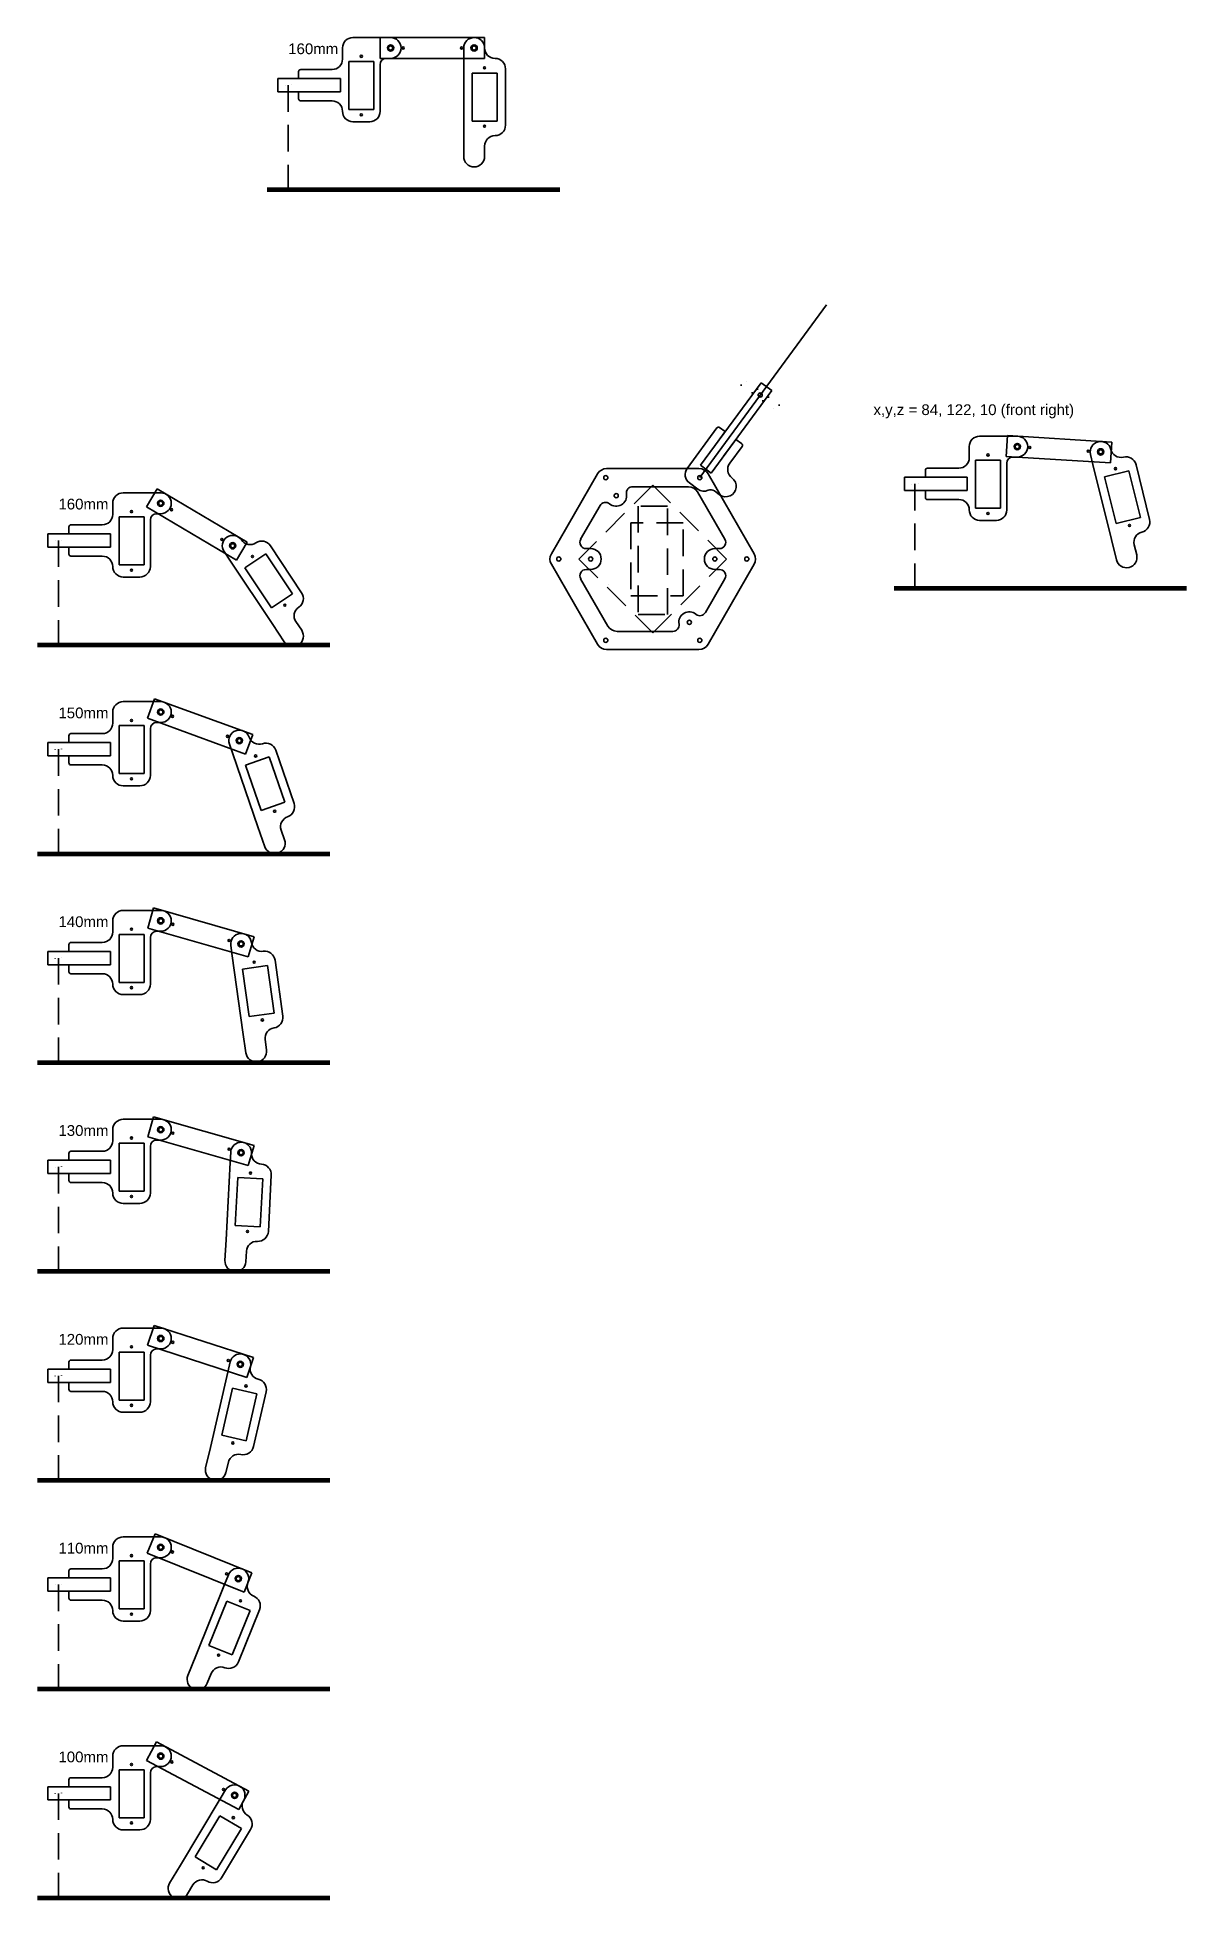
# Model space of a CAD drawing. Header units: millimetres. Extents: x -10 to 540, y -508 to 391.
import ezdxf

# ---------------------------------------------------------------- set-up
doc = ezdxf.new("R2010")
doc.units = ezdxf.units.MM
for name, pattern in [('DASHED', [19.05, 12.7, -6.35]), ('DOT', [6.35, 0, -6.35]), ('DOT2', [3.175, 0, -3.175])]:
    doc.linetypes.add(name, pattern=pattern)
doc.layers.get('0').update_dxf_attribs({"linetype": 'CONTINUOUS', "lineweight": 25, "true_color": 0x000000})
doc.styles.add('textstyle0', font='')
doc.styles.add('textstyle1', font='')
doc.styles.add('textstyle2', font='')
doc.styles.add('textstyle3', font='')
doc.styles.add('textstyle4', font='')
doc.styles.add('textstyle5', font='')
doc.styles.add('textstyle6', font='')
doc.styles.add('textstyle7', font='')
doc.styles.add('textstyle8', font='')
doc.styles.get('textstyle0').set_extended_font_data('Arial')
doc.styles.get('textstyle1').set_extended_font_data('Arial')
doc.styles.get('textstyle2').set_extended_font_data('Arial')
doc.styles.get('textstyle3').set_extended_font_data('Arial')
doc.styles.get('textstyle4').set_extended_font_data('Arial')
doc.styles.get('textstyle5').set_extended_font_data('Arial')
doc.styles.get('textstyle6').set_extended_font_data('Arial')
doc.styles.get('textstyle7').set_extended_font_data('Arial')
doc.styles.get('textstyle8').set_extended_font_data('Arial')

# ---------------------------------------------------------------- blocks, each defined once
blk = doc.blocks.new('servo_mount')
for p, q in [((-6, 11.5), (-6, -11.5)), ((6, 11.5), (-6, 11.5)), ((-6, 11.5), (-6, -11.5)), ((6, 11.5), (-6, 11.5)), ((-6, 11.5), (-6, -11.5)), ((6, 11.5), (-6, 11.5)), ((6, -11.5), (6, 11.5)), ((6, -11.5), (6, 11.5)), ((6, -11.5), (6, 11.5)), ((-6, -11.5), (6, -11.5)), ((-6, -11.5), (6, -11.5)), ((-6, -11.5), (6, -11.5))]:
    blk.add_line(p, q)
for centre in [(0, 14), (0, 14), (0, 14), (0, -14), (0, -14), (0, -14)]:
    blk.add_circle(centre, 0.5)
blk = doc.blocks.new('femur_vertical')
for p, q in [((29, 22.825), (16, 22.825)), ((34, 22.825), (29, 22.825)), ((11, 17.825), (11, 12.5)), ((29, 9.825), (29, -12.5)), ((32, 12.825), (34, 12.825)), ((39, 17.825), (39, 17.825)), ((39, 17.825), (39, 17.825)), ((-10, 3.175), (-10, 6.5)), ((0, 3.175), (-10, 3.175)), ((0, 3.175), (-10, 3.175)), ((6, 7.5), (-9, 7.5)), ((0, -3.175), (-10, -3.175)), ((0, -3.175), (-10, -3.175)), ((-10, -3.175), (-10, -6.5)), ((-9, -7.5), (6, -7.5)), ((16, -17.5), (24, -17.5))]:
    blk.add_line(p, q)
at = {"color": 7, "true_color": 0x000000}
for p, q in [((10, 3.175), (-20, 3.175)), ((-20, 3.175), (-20, -3.175)), ((10, -3.175), (10, 3.175)), ((-20, -3.175), (10, -3.175))]:
    blk.add_line(p, q, dxfattribs=at)
at = {"color": 7, "linetype": 'DOT2', "true_color": 0x000000}
for p, q in [((-16.5, 3.175), (-16.5, -3.175)), ((-13.5, -3.175), (-13.5, 3.175))]:
    blk.add_line(p, q, dxfattribs=at)
at = {"color": 7, "linetype": 'DOT', "true_color": 0x000000}
blk.add_line((0, 3.175), (0, -3.175), dxfattribs=at)
blk.add_circle((34, 17.825), 1.5)
blk.add_circle((34, 17.825), 1.5)
for centre, radius, start, end in [((16, 17.825), 5, 90, 180), ((34, 17.825), 5, 0, 90), ((6, 12.5), 5, 270, 0), ((32, 9.825), 3, 90, 180), ((34, 17.825), 5, 270, 0), ((-9, 6.5), 1, 90, 180), ((-9, -6.5), 1, 180, 270), ((6, -12.5), 5, 0, 90), ((16, -12.5), 5, 180, 270), ((24, -12.5), 5, 270, 0)]:
    blk.add_arc(centre, radius, start, end)
blk.add_blockref('servo_mount', (20, -0.175))
blk.add_blockref('servo_mount', (20, -0.175))
blk = doc.blocks.new('tibia')
for p, q in [((-5, 0), (-5, -5)), ((-5, 0), (-5, -5)), ((0, 5), (0, 5)), ((0, 5), (0, 5)), ((5, 0), (5, 0)), ((5, 0), (5, 0)), ((-5, -5), (-5, -42)), ((-5, -5), (-5, -42)), ((10, -5), (10, -5)), ((10, -5), (10, -5)), ((15, -37), (15, -10)), ((15, -37), (15, -10)), ((-5, -42), (-5, -52)), ((-5, -42), (-5, -52)), ((10, -42), (10, -42)), ((10, -42), (10, -42)), ((5, -52), (5, -47)), ((5, -52), (5, -47)), ((0, -57), (0, -57)), ((0, -57), (0, -57))]:
    blk.add_line(p, q)
blk.add_circle((0, 0), 1.5)
blk.add_circle((0, 0), 1.5)
for centre, start, end in [((0, 0), 90, 180), ((0, 0), 90, 180), ((0, 0), 0, 90), ((0, 0), 0, 90), ((10, 0), 180, 270), ((10, 0), 180, 270), ((10, -10), 0, 90), ((10, -10), 0, 90), ((10, -47), 90, 180), ((10, -47), 90, 180), ((10, -37), 270, 0), ((10, -37), 270, 0), ((0, -52), 180, 270), ((0, -52), 180, 270), ((0, -52), 270, 0), ((0, -52), 270, 0)]:
    blk.add_arc(centre, 5, start, end)
blk.add_blockref('servo_mount', (5, -23.5))
blk.add_blockref('servo_mount', (5, -23.5))
blk = doc.blocks.new('femur_tibia')
for p, q in [((-25, 5), (25, 5)), ((-25, -5), (-25, 5)), ((-25, 5), (25, 5)), ((-25, -5), (-25, 5)), ((25, 5), (25, -5)), ((25, 5), (25, -5)), ((25, -5), (-25, -5)), ((25, -5), (-25, -5))]:
    blk.add_line(p, q)
for centre, radius in [((-20, 0), 1), ((-20, 0), 1), ((-14, 0), 0.5), ((-14, 0), 0.5), ((14, 0), 0.5), ((14, 0), 0.5), ((20, 0), 1), ((20, 0), 1)]:
    blk.add_circle(centre, radius)
blk = doc.blocks.new('control_pcb')
at = {"linetype": 'DASHED'}
for p, q in [((-35.36, 35.36), (-70.71, 0)), ((0, 0), (-35.36, 35.36)), ((-53, 10.5), (-53, -14.5)), ((-18, 10.5), (-53, 10.5)), ((-18, -14.5), (-18, 10.5)), ((-10, 7), (-62, 7)), ((-62, 7), (-62, -7)), ((-10, -7), (-10, 7)), ((-70.71, 0), (-35.36, -35.36)), ((-62, -7), (-10, -7)), ((-35.36, -35.36), (0, 0)), ((-53, -14.5), (-18, -14.5))]:
    blk.add_line(p, q, dxfattribs=at)
at = {"linetype": 'CONTINUOUS'}
for centre in [(-35.36, 29.7), (-35.36, -29.7)]:
    blk.add_circle(centre, 1, dxfattribs=at)
blk = doc.blocks.new('body_top')
for p, q in [((-26.44, 40.8), (-48.56, 2.5)), ((-22.11, 43.3), (22.11, 43.3)), ((26.44, 40.8), (48.56, 2.5)), ((17.11, 34.64), (-9.61, 34.64)), ((21.44, 32.14), (34.52, 9.5)), ((-34.52, 9.5), (-25.19, 25.64)), ((-29.7, 5), (-31.92, 5)), ((29.7, 5), (31.92, 5)), ((-48.56, -2.5), (-26.44, -40.8)), ((-29.7, -5), (-31.92, -5)), ((48.56, -2.5), (26.44, -40.8)), ((29.7, -5), (31.92, -5)), ((-34.52, -9.5), (-21.44, -32.14)), ((-21.39, -12.35), (-21.39, -12.35)), ((34.52, -9.5), (25.19, -25.64)), ((9.61, -34.64), (-17.11, -34.64)), ((-22.11, -43.3), (22.11, -43.3))]:
    blk.add_line(p, q)
for centre in [(-22.5, 38.97), (22.5, 38.97), (-17.5, 30.31), (-45, 0), (45, 0), (17.5, -30.31), (-22.5, -38.97), (22.5, -38.97)]:
    blk.add_circle(centre, 1)
for centre, radius, start, end in [((-22.11, 38.3), 5, 90, 150), ((22.11, 38.3), 5, 30, 90), ((-22.6, 24.14), 3, 50.42922, 150), ((-17.5, 30.31), 5, 230.42922, 9.57078), ((-9.61, 31.64), 3, 90, 189.57078), ((17.11, 29.64), 5, 30, 90), ((-31.92, 8), 3, 150, 270), ((31.92, 8), 3, 270, 30), ((-44.23, 0), 5, 150, 210), ((-29.7, 0), 5, 270, 90), ((29.7, 0), 5, 90, 270), ((44.23, 0), 5, 330, 30), ((-31.92, -8), 3, 90, 210), ((31.92, -8), 3, 330, 90), ((-32.5, -12.99), 0, 0, 0), ((17.5, -30.31), 5, 50.42922, 189.57078), ((22.6, -24.14), 3, 230.42922, 330), ((-17.11, -29.64), 5, 210, 270), ((9.61, -31.64), 3, 270, 9.57078), ((-22.11, -38.3), 5, 210, 270), ((22.11, -38.3), 5, 270, 330)]:
    blk.add_arc(centre, radius, start, end)
at = {"rotation": 90}
blk.add_blockref('control_pcb', (0, 35.36), dxfattribs=at)
blk = doc.blocks.new('coxa')
at = {"color": 252, "true_color": 0xa0a0a4}
for p, q in [((24.25, 48.35), (-0.25, 5.92)), ((5.25, 2.74), (29.75, 45.18)), ((29.75, 45.18), (24.25, 48.35)), ((5.5, 24.53), (-6.5, 3.75)), ((9.75, 23.24), (4.75, 14.58)), ((9.75, 23.24), (6.87, 24.9)), ((10.25, 11.4), (15.25, 20.06)), ((15.25, 20.06), (18.13, 18.4)), ((13.5, 8.37), (18.5, 17.03)), ((-0.25, 5.92), (5.25, 2.74)), ((-4.67, -3.08), (-0.33, -5.58)), ((10.33, -7.12), (7.67, -5.58))]:
    blk.add_line(p, q, dxfattribs=at)
at = {"color": 252, "linetype": 'DOT', "true_color": 0xa0a0a4}
for p, q in [((14.9, 46.23), (32.59, 36.02)), ((34.09, 38.62), (16.4, 48.83)), ((4.75, 14.58), (10.25, 11.4))]:
    blk.add_line(p, q, dxfattribs=at)
at = {"color": 252, "true_color": 0xa0a0a4}
blk.add_circle((24.5, 42.43), 1, dxfattribs=at)
blk.add_circle((0, 0), 1)
for centre, radius, start, end in [((6.37, 24.03), 1, 60, 150), ((17.63, 17.53), 1, 330, 60), ((-2.17, 1.25), 5, 150, 240), ((12.83, -2.79), 5, 240, 60), ((17.83, 5.87), 5, 150, 240), ((2.17, -1.25), 5, 240, 300), ((6.17, -8.18), 3, 60, 120)]:
    blk.add_arc(centre, radius, start, end, dxfattribs=at)

msp = doc.modelspace()

# ---------------------------------------------------------------- linework, layer by layer
at = {"linetype": 'DASHED'}
for p, q in [((110, 368.04), (110, 318.04)), ((410, 177.12), (410, 127.12)), ((0, 150), (0, 100)), ((0, 50), (0, 0)), ((0, -50), (0, -100)), ((0, -150), (0, -200)), ((0, -250), (0, -300)), ((0, -350), (0, -400)), ((0, -450), (0, -500))]:
    msp.add_line(p, q, dxfattribs=at)
at = {"lineweight": 70}
for p, q in [((100, 318.04), (240, 318.04)), ((400, 127.12), (540, 127.12)), ((-10, 100), (130, 100)), ((-10, 0), (130, 0)), ((-10, -100), (130, -100)), ((-10, -200), (130, -200)), ((-10, -300), (130, -300)), ((-10, -400), (130, -400)), ((-10, -500), (130, -500))]:
    msp.add_line(p, q, dxfattribs=at)
msp.add_line((307.02, 180.1), (367.61, 262.89))

# ---------------------------------------------------------------- block references
for name, p, rotation in [('femur_vertical', (125, 368.04), 360), ('femur_tibia', (179, 385.87), 180.00000000000003), ('tibia', (199, 385.87), 360.00000000000006), ('coxa', (307.02, 180.1), -6.2), ('femur_vertical', (425, 177.12), 360), ('femur_tibia', (478.96, 193.69), 176.4), ('tibia', (498.92, 192.43), 373.80000000000007), ('femur_vertical', (15, 150), 360), ('femur_tibia', (66.21, 157.64), 149.4), ('tibia', (83.43, 147.46), 393.70000000000005), ('femur_vertical', (15, 50), 360), ('femur_tibia', (67.79, 60.98), 160), ('tibia', (86.59, 54.14), 379.0000000000001), ('femur_tibia', (68.23, -37.69), 164), ('femur_vertical', (15, -50), 360), ('tibia', (87.45, -43.2), 368), ('femur_vertical', (15, -150), 360), ('femur_tibia', (68.23, -137.69), 164), ('tibia', (87.45, -143.2), 357.00000000000006), ('femur_vertical', (15, -250), 360), ('femur_tibia', (68.02, -238.36), 162), ('tibia', (87.04, -244.54), 347.00000000000006), ('femur_vertical', (15, -350), 360), ('femur_tibia', (67.54, -339.67), 158), ('tibia', (86.09, -347.16), 338.00000000000006), ('femur_vertical', (15, -450), 360), ('femur_tibia', (66.66, -441.56), 152.00000000000003), ('tibia', (84.32, -450.95), 329.00000000000006)]:
    msp.add_blockref(name, p, dxfattribs=dict(rotation=rotation))
msp.add_blockref('body_top', (284.52, 141.12))

# ---------------------------------------------------------------- texts
at = {"char_height": 8, "attachment_point": 1}
for s, insert, style in [('\\H5.14286;160mm', (110, 388.04), 'textstyle8'), ('\\H5.14286;x,y,z = 84, 122, 10 (front right)', (390.17, 215.2), 'textstyle7'), ('\\H5.14286;160mm', (0, 170), 'textstyle6'), ('\\H5.14286;150mm', (0, 70), 'textstyle0'), ('\\H5.14286;140mm', (0, -30), 'textstyle1'), ('\\H5.14286;130mm', (0, -130), 'textstyle2'), ('\\H5.14286;120mm', (0, -230), 'textstyle3'), ('\\H5.14286;110mm', (0, -330), 'textstyle4'), ('\\H5.14286;100mm', (0, -430), 'textstyle5')]:
    msp.add_mtext(s, dxfattribs=dict(at, insert=insert, style=style))

doc.saveas('drawing.dxf')
